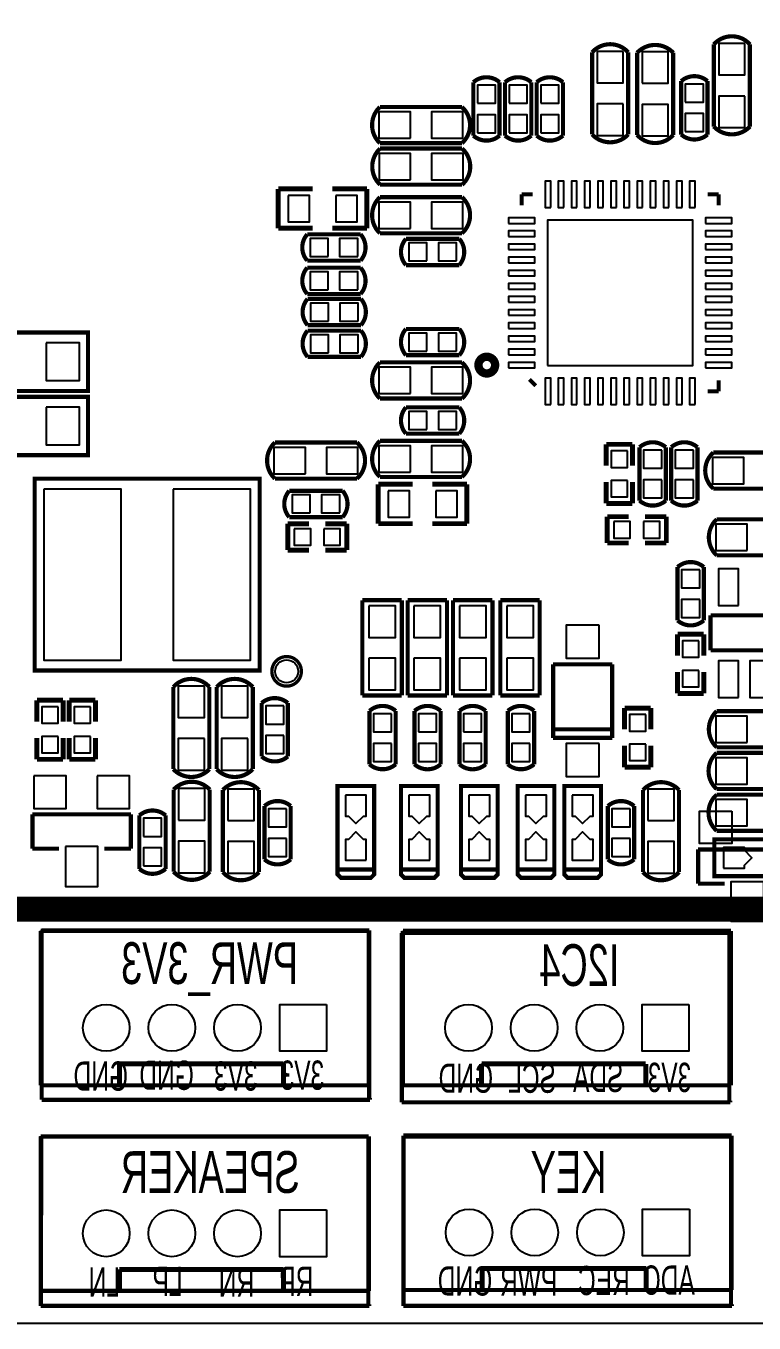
# Model space of a CAD drawing. Extents: x -118 to 7078, y 0 to 4366.
# Drawn here: x 2252 to 3125, y 0 to 1554 of the extents above; entities that cross this region are included whole.
import ezdxf
from ezdxf.enums import TextEntityAlignment as Align

# ---------------------------------------------------------------- set-up
doc = ezdxf.new("R2010")
doc.units = 0
doc.header["$MEASUREMENT"] = 0
for name, color, linetype in [('BG_OUTLINE', 254, 'CONTINUOUS'), ('BG_SILKSCREEN_BOTTOM', 141, 'CONTINUOUS'), ('PG_SILKSCREEN_BOTTOM', 85, 'CONTINUOUS'), ('PG_SILKSCREEN_TOP', 85, 'CONTINUOUS'), ('PIN_BOTTOM', 5, 'CONTINUOUS'), ('PIN_TOP', 92, 'CONTINUOUS')]:
    doc.layers.add(name, color=color, linetype=linetype)

msp = doc.modelspace()

# ---------------------------------------------------------------- linework, layer by layer
at = {"layer": 'BG_OUTLINE'}
msp.add_lwpolyline([(-118.11, 4056.352), (-118.11, 157.158, 0.414214), (39.048, 0), (6929.835, 0, 0.378859), (7078.22, 148.385), (7078.22, 4054.613, 0.42493), (6917.834, 4215), (6557, 4214.999), (6557, 3842), (5999, 3842), (5999, 4214.998), (1823, 4214.987), (1823, 4168), (1656, 4168), (1656, 4214.987), (1205, 4214.986), (1205, 4168), (1038, 4168), (1038, 4214.986), (40.538, 4214.985, 0.418755)], format="xyb", close=True, dxfattribs=at)
at = {"layer": 'BG_SILKSCREEN_BOTTOM'}
for points in [[(258, 496, 30, 30, 0), (6291, 496, 30, 30, 0)], [(2270.4, 470.6, 5, 5, 0), (2663.4, 470.6, 5, 5, 0)], [(2270.4, 459.6, 5, 5, 0), (2270.4, 470.6, 5, 5, 0)], [(2663.4, 470.6, 5, 5, 0), (2663.4, 269.6, 5, 5, 0)], [(2702.4, 467.6, 5, 5, 0), (3095.4, 467.6, 5, 5, 0)], [(2702.4, 456.6, 5, 5, 0), (2702.4, 467.6, 5, 5, 0)], [(3095.4, 467.6, 5, 5, 0), (3095.4, 266.6, 5, 5, 0)], [(2270.4, 267.6, 5, 5, 0), (2270.4, 459.6, 5, 5, 0)], [(2702.4, 264.6, 5, 5, 0), (2702.4, 456.6, 5, 5, 0)], [(2664.4, 267.6, 5, 5, 0), (2270.4, 267.6, 5, 5, 0)], [(2663.4, 269.6, 5, 5, 0), (2664.4, 269.6, 5, 5, 0)], [(2664.4, 269.6, 5, 5, 0), (2664.4, 267.6, 5, 5, 0)], [(3096.4, 264.6, 5, 5, 0), (2702.4, 264.6, 5, 5, 0)], [(3095.4, 266.6, 5, 5, 0), (3096.4, 266.6, 5, 5, 0)], [(3096.4, 266.6, 5, 5, 0), (3096.4, 264.6, 5, 5, 0)], [(2269.4, 20.6, 5, 5, 0), (2270, 224, 5, 5, 0)], [(2269.4, 223.6, 5, 5, 0), (2662.4, 223.6, 5, 5, 0)], [(2662.4, 223.6, 5, 5, 0), (2662.4, 22.6, 5, 5, 0)], [(2704.4, 223.6, 5, 5, 0), (3097.4, 223.6, 5, 5, 0)], [(2704.4, 212.6, 5, 5, 0), (2704.4, 223.6, 5, 5, 0)], [(3097.4, 223.6, 5, 5, 0), (3097.4, 22.6, 5, 5, 0)], [(2704.4, 20.6, 5, 5, 0), (2704.4, 212.6, 5, 5, 0)], [(2663.4, 20.6, 5, 5, 0), (2269.4, 20.6, 5, 5, 0)], [(2662.4, 22.6, 5, 5, 0), (2663.4, 22.6, 5, 5, 0)], [(2663.4, 22.6, 5, 5, 0), (2663.4, 20.6, 5, 5, 0)], [(3098.4, 20.6, 5, 5, 0), (2704.4, 20.6, 5, 5, 0)], [(3097.4, 22.6, 5, 5, 0), (3098.4, 22.6, 5, 5, 0)], [(3098.4, 22.6, 5, 5, 0), (3098.4, 20.6, 5, 5, 0)]]:
    msp.add_lwpolyline(points, format="xyseb", dxfattribs=at)
at = {"layer": 'PG_SILKSCREEN_BOTTOM'}
for points in [[(3076.75, 1433.889, 5, 5, 0), (3076.75, 1532.307, 5, 5, -0.450474), (3120.05, 1532.307, 5, 5, 0)], [(2930.75, 1424.391, 5, 5, 0), (2930.75, 1522.809, 5, 5, -0.450474), (2974.05, 1522.809, 5, 5, 0)], [(2974.05, 1522.809, 5, 5, 0), (2974.05, 1424.391, 5, 5, 0)], [(2984.75, 1522.305, 5, 5, -0.432734), (3028.05, 1522.305, 5, 5, 0)], [(3028.05, 1522.305, 5, 5, 0), (3028.05, 1423.887, 5, 5, -0.450474), (2984.75, 1423.887, 5, 5, 0)], [(2984.75, 1423.887, 5, 5, 0), (2984.75, 1522.305, 5, 5, 0)], [(3120.05, 1532.307, 5, 5, 0), (3120.05, 1433.889, 5, 5, 0)], [(2788.252, 1464.839, 5, 5, 0), (2788.252, 1487, 5, 5, -0.37791), (2819.748, 1487, 5, 5, 0)], [(2826.252, 1464.839, 5, 5, 0), (2826.252, 1487, 5, 5, -0.37791), (2857.748, 1487, 5, 5, 0)], [(2864.252, 1464.839, 5, 5, 0), (2864.252, 1487, 5, 5, -0.37791), (2895.748, 1487, 5, 5, 0)], [(3037.652, 1466.159, 5, 5, 0), (3037.652, 1488.32, 5, 5, -0.37791), (3069.148, 1488.32, 5, 5, 0)], [(2819.748, 1487, 5, 5, 0), (2819.748, 1464.839, 5, 5, 0)], [(2857.748, 1487, 5, 5, 0), (2857.748, 1464.839, 5, 5, 0)], [(2895.748, 1487, 5, 5, 0), (2895.748, 1464.839, 5, 5, 0)], [(3069.148, 1488.32, 5, 5, 0), (3069.148, 1466.159, 5, 5, 0)], [(2819.748, 1464.839, 5, 5, 0), (2819.748, 1423, 5, 5, -0.37791), (2788.252, 1423, 5, 5, 0)], [(2788.252, 1423, 5, 5, 0), (2788.252, 1464.839, 5, 5, 0)], [(2857.748, 1464.839, 5, 5, 0), (2857.748, 1423, 5, 5, -0.37791), (2826.252, 1423, 5, 5, 0)], [(2826.252, 1423, 5, 5, 0), (2826.252, 1464.839, 5, 5, 0)], [(2895.748, 1464.839, 5, 5, 0), (2895.748, 1423, 5, 5, -0.37791), (2864.252, 1423, 5, 5, 0)], [(2864.252, 1423, 5, 5, 0), (2864.252, 1464.839, 5, 5, 0)], [(3069.148, 1466.159, 5, 5, 0), (3069.148, 1424.32, 5, 5, -0.37791), (3037.652, 1424.32, 5, 5, 0)], [(3037.652, 1424.32, 5, 5, 0), (3037.652, 1466.159, 5, 5, 0)], [(2676.16, 1413.981, 5, 5, -0.432734), (2676.16, 1457.281, 5, 5, 0)], [(2676.16, 1457.281, 5, 5, 0), (2774.578, 1457.281, 5, 5, -0.450474), (2774.578, 1413.981, 5, 5, 0)], [(3120.05, 1433.889, 5, 5, -0.432734), (3076.75, 1433.889, 5, 5, 0)], [(2774.578, 1413.981, 5, 5, 0), (2676.16, 1413.981, 5, 5, 0)], [(2974.05, 1424.391, 5, 5, -0.432734), (2930.75, 1424.391, 5, 5, 0)], [(2676.372, 1364.23, 5, 5, -0.432734), (2676.372, 1407.53, 5, 5, 0)], [(2676.372, 1407.53, 5, 5, 0), (2774.79, 1407.53, 5, 5, -0.450474), (2774.79, 1364.23, 5, 5, 0)], [(2554.25, 1359.218, 5.909, 5.909, 0), (2595.589, 1359.218, 5.909, 5.909, 0)], [(2554.25, 1311.982, 5.909, 5.909, 0), (2554.25, 1359.218, 5.909, 5.909, 0)], [(2660.55, 1359.218, 5.909, 5.909, 0), (2619.211, 1359.218, 5.909, 5.909, 0)], [(2660.55, 1311.982, 5.909, 5.909, 0), (2660.55, 1359.218, 5.909, 5.909, 0)], [(2774.79, 1364.23, 5, 5, 0), (2676.372, 1364.23, 5, 5, 0)], [(2846.29, 1352.71, 5, 5, 0), (2846.29, 1339.6, 5, 5, 0)], [(2859.4, 1352.71, 5, 5, 0), (2846.29, 1352.71, 5, 5, 0)], [(3082.51, 1352.71, 5, 5, 0), (3069.4, 1352.71, 5, 5, 0)], [(3082.55, 1339.588, 5, 5, 0), (3082.51, 1352.71, 5, 5, 0)], [(2676.191, 1305.95, 5, 5, -0.432734), (2676.191, 1349.25, 5, 5, 0)], [(2676.191, 1349.25, 5, 5, 0), (2774.609, 1349.25, 5, 5, -0.450474), (2774.609, 1305.95, 5, 5, 0)], [(2595.589, 1311.982, 5.909, 5.909, 0), (2554.25, 1311.982, 5.909, 5.909, 0)], [(2611.161, 1273.252, 5, 5, 0), (2589, 1273.252, 5, 5, -0.37791), (2589, 1304.748, 5, 5, 0)], [(2589, 1304.748, 5, 5, 0), (2611.161, 1304.748, 5, 5, 0)], [(2611.161, 1304.748, 5, 5, 0), (2653, 1304.748, 5, 5, -0.37791), (2653, 1273.252, 5, 5, 0)], [(2619.211, 1311.982, 5.909, 5.909, 0), (2660.55, 1311.982, 5.909, 5.909, 0)], [(2774.609, 1305.95, 5, 5, 0), (2676.191, 1305.95, 5, 5, 0)], [(2729.561, 1267.852, 5, 5, 0), (2707.4, 1267.852, 5, 5, -0.37791), (2707.4, 1299.348, 5, 5, 0)], [(2707.4, 1299.348, 5, 5, 0), (2729.561, 1299.348, 5, 5, 0)], [(2729.561, 1299.348, 5, 5, 0), (2771.4, 1299.348, 5, 5, -0.37791), (2771.4, 1267.852, 5, 5, 0)], [(2653, 1273.252, 5, 5, 0), (2611.161, 1273.252, 5, 5, 0)], [(2611.161, 1233.252, 5, 5, 0), (2589, 1233.252, 5, 5, -0.37791), (2589, 1264.748, 5, 5, 0)], [(2589, 1264.748, 5, 5, 0), (2611.161, 1264.748, 5, 5, 0)], [(2611.161, 1264.748, 5, 5, 0), (2653, 1264.748, 5, 5, -0.37791), (2653, 1233.252, 5, 5, 0)], [(2771.4, 1267.852, 5, 5, 0), (2729.561, 1267.852, 5, 5, 0)], [(2611.561, 1195.852, 5, 5, 0), (2589.4, 1195.852, 5, 5, -0.37791), (2589.4, 1227.348, 5, 5, 0)], [(2589.4, 1227.348, 5, 5, 0), (2611.561, 1227.348, 5, 5, 0)], [(2653, 1233.252, 5, 5, 0), (2611.161, 1233.252, 5, 5, 0)], [(2611.561, 1227.348, 5, 5, 0), (2653.4, 1227.348, 5, 5, -0.37791), (2653.4, 1195.852, 5, 5, 0)], [(2653.4, 1195.852, 5, 5, 0), (2611.561, 1195.852, 5, 5, 0)], [(2186, 1117, 5, 5, 0), (2326, 1117, 5, 5, 0), (2326, 1187, 5, 5, 0), (2186, 1187, 5, 5, 0), (2186, 1117, 5, 5, 0)], [(2611.561, 1157.852, 5, 5, 0), (2589.4, 1157.852, 5, 5, -0.37791), (2589.4, 1189.348, 5, 5, 0)], [(2589.4, 1189.348, 5, 5, 0), (2611.561, 1189.348, 5, 5, 0)], [(2611.561, 1189.348, 5, 5, 0), (2653.4, 1189.348, 5, 5, -0.37791), (2653.4, 1157.852, 5, 5, 0)], [(2729.561, 1159.852, 5, 5, 0), (2707.4, 1159.852, 5, 5, -0.37791), (2707.4, 1191.348, 5, 5, 0)], [(2707.4, 1191.348, 5, 5, 0), (2729.561, 1191.348, 5, 5, 0)], [(2729.561, 1191.348, 5, 5, 0), (2771.4, 1191.348, 5, 5, -0.37791), (2771.4, 1159.852, 5, 5, 0)], [(2653.4, 1157.852, 5, 5, 0), (2611.561, 1157.852, 5, 5, 0)], [(2676.191, 1107.95, 5, 5, -0.432734), (2676.191, 1151.25, 5, 5, 0)], [(2676.191, 1151.25, 5, 5, 0), (2774.609, 1151.25, 5, 5, -0.450474), (2774.609, 1107.95, 5, 5, 0)], [(2771.4, 1159.852, 5, 5, 0), (2729.561, 1159.852, 5, 5, 0)], [(2814.4, 1147.99, 10, 10, 1), (2794.4, 1147.99, 10, 10, 1), (2814.4, 1147.99, 10, 10, 0)], [(2863.101, 1123.301, 5, 5, 0), (2855.601, 1130.801, 5, 5, 0)], [(3082.51, 1129.6, 5, 5, 0), (3082.51, 1116.49, 5, 5, 0)], [(2186, 1040, 5, 5, 0), (2326, 1040, 5, 5, 0), (2326, 1110, 5, 5, 0), (2186, 1110, 5, 5, 0), (2186, 1040, 5, 5, 0)], [(2774.609, 1107.95, 5, 5, 0), (2676.191, 1107.95, 5, 5, 0)], [(3082.51, 1116.49, 5, 5, 0), (3069.4, 1116.49, 5, 5, 0)], [(2729.561, 1065.852, 5, 5, 0), (2707.4, 1065.852, 5, 5, -0.37791), (2707.4, 1097.348, 5, 5, 0)], [(2707.4, 1097.348, 5, 5, 0), (2729.561, 1097.348, 5, 5, 0)], [(2729.561, 1097.348, 5, 5, 0), (2771.4, 1097.348, 5, 5, -0.37791), (2771.4, 1065.852, 5, 5, 0)], [(2550.191, 1011.95, 5, 5, -0.432734), (2550.191, 1055.25, 5, 5, 0)], [(2550.191, 1055.25, 5, 5, 0), (2648.609, 1055.25, 5, 5, -0.450474), (2648.609, 1011.95, 5, 5, 0)], [(2676.191, 1013.95, 5, 5, -0.432734), (2676.191, 1057.25, 5, 5, 0)], [(2676.191, 1057.25, 5, 5, 0), (2774.609, 1057.25, 5, 5, -0.450474), (2774.609, 1013.95, 5, 5, 0)], [(2771.4, 1065.852, 5, 5, 0), (2729.561, 1065.852, 5, 5, 0)], [(2987.652, 1007.761, 5, 5, 0), (2987.652, 1049.6, 5, 5, -0.37791), (3019.148, 1049.6, 5, 5, 0)], [(3025.652, 1007.761, 5, 5, 0), (3025.652, 1049.6, 5, 5, -0.37791), (3057.148, 1049.6, 5, 5, 0)], [(2947.652, 1053.029, 5.909, 5.909, 0), (2979.148, 1053.029, 5.909, 5.909, 0)], [(2947.652, 1027.439, 5.909, 5.909, 0), (2947.652, 1053.029, 5.909, 5.909, 0)], [(2979.148, 1053.029, 5.909, 5.909, 0), (2979.148, 1027.439, 5.909, 5.909, 0)], [(3019.148, 1049.6, 5, 5, 0), (3019.148, 1007.761, 5, 5, 0)], [(3057.148, 1049.6, 5, 5, 0), (3057.148, 1007.761, 5, 5, 0)], [(3174.609, 999.95, 5, 5, 0), (3076.191, 999.95, 5, 5, -0.450474), (3076.191, 1043.25, 5, 5, 0)], [(3076.191, 1043.25, 5, 5, 0), (3174.609, 1043.25, 5, 5, 0)], [(2282, 782, 5, 5, 0), (2262, 782, 5, 5, 0), (2262, 1012, 5, 5, 0), (2532, 1012, 5, 5, 0), (2532, 782, 5, 5, 0), (2282, 782, 5, 5, 0)], [(2648.609, 1011.95, 5, 5, 0), (2550.191, 1011.95, 5, 5, 0)], [(2774.609, 1013.95, 5, 5, 0), (2676.191, 1013.95, 5, 5, 0)], [(2947.652, 1007.761, 5.909, 5.909, 0), (2947.652, 982.171, 5.909, 5.909, 0)], [(2979.148, 982.171, 5.909, 5.909, 0), (2979.148, 1007.761, 5.909, 5.909, 0)], [(2589.561, 965.852, 5, 5, 0), (2567.4, 965.852, 5, 5, -0.37791), (2567.4, 997.348, 5, 5, 0)], [(2567.4, 997.348, 5, 5, 0), (2589.561, 997.348, 5, 5, 0)], [(2589.561, 997.348, 5, 5, 0), (2631.4, 997.348, 5, 5, -0.37791), (2631.4, 965.852, 5, 5, 0)], [(2674.25, 1005.218, 5.909, 5.909, 0), (2715.589, 1005.218, 5.909, 5.909, 0)], [(2674.25, 957.982, 5.909, 5.909, 0), (2674.25, 1005.218, 5.909, 5.909, 0)], [(2780.55, 1005.218, 5.909, 5.909, 0), (2739.211, 1005.218, 5.909, 5.909, 0)], [(2780.55, 957.982, 5.909, 5.909, 0), (2780.55, 1005.218, 5.909, 5.909, 0)], [(3019.148, 1007.761, 5, 5, 0), (3019.148, 985.6, 5, 5, -0.37791), (2987.652, 985.6, 5, 5, 0)], [(2987.652, 985.6, 5, 5, 0), (2987.652, 1007.761, 5, 5, 0)], [(3057.148, 1007.761, 5, 5, 0), (3057.148, 985.6, 5, 5, -0.37791), (3025.652, 985.6, 5, 5, 0)], [(3025.652, 985.6, 5, 5, 0), (3025.652, 1007.761, 5, 5, 0)], [(2947.652, 982.171, 5.909, 5.909, 0), (2979.148, 982.171, 5.909, 5.909, 0)], [(2631.4, 965.852, 5, 5, 0), (2589.561, 965.852, 5, 5, 0)], [(2948.971, 966.348, 5.909, 5.909, 0), (2974.561, 966.348, 5.909, 5.909, 0)], [(2948.971, 934.852, 5.909, 5.909, 0), (2948.971, 966.348, 5.909, 5.909, 0)], [(3019.829, 966.348, 5.909, 5.909, 0), (2994.239, 966.348, 5.909, 5.909, 0)], [(3019.829, 934.852, 5.909, 5.909, 0), (3019.829, 966.348, 5.909, 5.909, 0)], [(3080.183, 919.95, 5, 5, -0.432734), (3080.183, 963.25, 5, 5, 0)], [(3080.183, 963.25, 5, 5, 0), (3178.601, 963.25, 5, 5, -0.450474), (3178.601, 919.95, 5, 5, 0)], [(2565.581, 957.809, 5.909, 5.909, 0), (2591.171, 957.809, 5.909, 5.909, 0)], [(2565.581, 926.313, 5.909, 5.909, 0), (2565.581, 957.809, 5.909, 5.909, 0)], [(2636.439, 957.809, 5.909, 5.909, 0), (2610.849, 957.809, 5.909, 5.909, 0)], [(2636.439, 926.313, 5.909, 5.909, 0), (2636.439, 957.809, 5.909, 5.909, 0)], [(2715.589, 957.982, 5.909, 5.909, 0), (2674.25, 957.982, 5.909, 5.909, 0)], [(2739.211, 957.982, 5.909, 5.909, 0), (2780.55, 957.982, 5.909, 5.909, 0)], [(2974.561, 934.852, 5.909, 5.909, 0), (2948.971, 934.852, 5.909, 5.909, 0)], [(2994.239, 934.852, 5.909, 5.909, 0), (3019.829, 934.852, 5.909, 5.909, 0)], [(2591.171, 926.313, 5.909, 5.909, 0), (2565.581, 926.313, 5.909, 5.909, 0)], [(2610.849, 926.313, 5.909, 5.909, 0), (2636.439, 926.313, 5.909, 5.909, 0)], [(3178.601, 919.95, 5, 5, 0), (3080.183, 919.95, 5, 5, 0)], [(3033.252, 864.161, 5, 5, 0), (3033.252, 906, 5, 5, -0.37791), (3064.748, 906, 5, 5, 0)], [(3064.748, 906, 5, 5, 0), (3064.748, 864.161, 5, 5, 0)], [(2655.203, 866.305, 5, 5, 0), (2655.203, 752.123, 5, 5, 0)], [(2702.439, 866.305, 5, 5, 0), (2655.203, 866.305, 5, 5, 0)], [(2702.439, 752.123, 5, 5, 0), (2702.439, 866.305, 5, 5, 0)], [(2709.443, 866.305, 5, 5, 0), (2709.443, 752.123, 5, 5, 0)], [(2756.679, 866.305, 5, 5, 0), (2709.443, 866.305, 5, 5, 0)], [(2756.679, 752.123, 5, 5, 0), (2756.679, 866.305, 5, 5, 0)], [(2763.924, 866.305, 5, 5, 0), (2763.924, 752.123, 5, 5, 0)], [(2811.16, 866.305, 5, 5, 0), (2763.924, 866.305, 5, 5, 0)], [(2811.16, 752.123, 5, 5, 0), (2811.16, 866.305, 5, 5, 0)], [(2820.684, 866.305, 5, 5, 0), (2820.684, 752.123, 5, 5, 0)], [(2867.92, 866.305, 5, 5, 0), (2820.684, 866.305, 5, 5, 0)], [(2867.92, 752.123, 5, 5, 0), (2867.92, 866.305, 5, 5, 0)], [(3064.748, 864.161, 5, 5, 0), (3064.748, 842, 5, 5, -0.37791), (3033.252, 842, 5, 5, 0)], [(3033.252, 842, 5, 5, 0), (3033.252, 864.161, 5, 5, 0)], [(3072.78, 848.159, 5, 5, 0), (3072.78, 806.097, 5, 5, 0)], [(3190.89, 848.159, 5, 5, 0), (3072.78, 848.159, 5, 5, 0)], [(3033.252, 825.429, 5.909, 5.909, 0), (3064.748, 825.429, 5.909, 5.909, 0)], [(3033.252, 799.839, 5.909, 5.909, 0), (3033.252, 825.429, 5.909, 5.909, 0)], [(3064.748, 825.429, 5.909, 5.909, 0), (3064.748, 799.839, 5.909, 5.909, 0)], [(3072.78, 806.097, 5, 5, 0), (3190.89, 806.097, 5, 5, 0)], [(2581.986, 781, 3.941, 3.941, 1), (2546.546, 781, 3.941, 3.941, 1), (2581.986, 781, 3.941, 3.941, 0)], [(2883.971, 789.419, 5, 5, 0), (2883.971, 701.281, 5, 5, 0)], [(2954.829, 789.419, 5, 5, 0), (2883.971, 789.419, 5, 5, 0)], [(2954.829, 701.281, 5, 5, 0), (2954.829, 789.419, 5, 5, 0)], [(3033.252, 780.161, 5.909, 5.909, 0), (3033.252, 754.571, 5.909, 5.909, 0)], [(3064.748, 754.571, 5.909, 5.909, 0), (3064.748, 780.161, 5.909, 5.909, 0)], [(2428.35, 663.791, 5, 5, 0), (2428.35, 762.209, 5, 5, -0.450474), (2471.65, 762.209, 5, 5, 0)], [(2471.65, 762.209, 5, 5, 0), (2471.65, 663.791, 5, 5, 0)], [(2480.35, 663.791, 5, 5, 0), (2480.35, 762.209, 5, 5, -0.450474), (2523.65, 762.209, 5, 5, 0)], [(2523.65, 762.209, 5, 5, 0), (2523.65, 663.791, 5, 5, 0)], [(2264.652, 746.423, 5.909, 5.909, 0), (2296.148, 746.423, 5.909, 5.909, 0)], [(2264.652, 720.833, 5.909, 5.909, 0), (2264.652, 746.423, 5.909, 5.909, 0)], [(2296.148, 746.423, 5.909, 5.909, 0), (2296.148, 720.833, 5.909, 5.909, 0)], [(2303.451, 746.419, 5.909, 5.909, 0), (2334.947, 746.419, 5.909, 5.909, 0)], [(2303.451, 720.829, 5.909, 5.909, 0), (2303.451, 746.419, 5.909, 5.909, 0)], [(2334.947, 746.419, 5.909, 5.909, 0), (2334.947, 720.829, 5.909, 5.909, 0)], [(2534.252, 701.161, 5, 5, 0), (2534.252, 743, 5, 5, -0.37791), (2565.748, 743, 5, 5, 0)], [(2655.203, 752.123, 5, 5, 0), (2702.439, 752.123, 5, 5, 0)], [(2709.443, 752.123, 5, 5, 0), (2756.679, 752.123, 5, 5, 0)], [(2763.924, 752.123, 5, 5, 0), (2811.16, 752.123, 5, 5, 0)], [(2820.684, 752.123, 5, 5, 0), (2867.92, 752.123, 5, 5, 0)], [(3033.252, 754.571, 5.909, 5.909, 0), (3064.748, 754.571, 5.909, 5.909, 0)], [(2565.748, 743, 5, 5, 0), (2565.748, 701.161, 5, 5, 0)], [(2663.652, 691.773, 5, 5, 0), (2663.652, 733.612, 5, 5, -0.37791), (2695.148, 733.612, 5, 5, 0)], [(2695.148, 733.612, 5, 5, 0), (2695.148, 691.773, 5, 5, 0)], [(2717.652, 711.439, 5, 5, 0), (2717.652, 733.6, 5, 5, -0.37791), (2749.148, 733.6, 5, 5, 0)], [(2749.148, 733.6, 5, 5, 0), (2749.148, 711.439, 5, 5, 0)], [(2771.652, 711.439, 5, 5, 0), (2771.652, 733.6, 5, 5, -0.37791), (2803.148, 733.6, 5, 5, 0)], [(2803.148, 733.6, 5, 5, 0), (2803.148, 711.439, 5, 5, 0)], [(2829.652, 691.773, 5, 5, 0), (2829.652, 733.612, 5, 5, -0.37791), (2861.148, 733.612, 5, 5, 0)], [(2861.148, 733.612, 5, 5, 0), (2861.148, 691.773, 5, 5, 0)], [(2969.652, 737.029, 5.909, 5.909, 0), (3001.148, 737.029, 5.909, 5.909, 0)], [(2969.652, 711.439, 5.909, 5.909, 0), (2969.652, 737.029, 5.909, 5.909, 0)], [(3001.148, 737.029, 5.909, 5.909, 0), (3001.148, 711.439, 5.909, 5.909, 0)], [(3080.188, 689.948, 5, 5, -0.432734), (3080.188, 733.248, 5, 5, 0)], [(3080.188, 733.248, 5, 5, 0), (3178.606, 733.248, 5, 5, -0.450474), (3178.606, 689.948, 5, 5, 0)], [(2264.652, 701.155, 5.909, 5.909, 0), (2264.652, 675.565, 5.909, 5.909, 0)], [(2296.148, 675.565, 5.909, 5.909, 0), (2296.148, 701.155, 5.909, 5.909, 0)], [(2303.451, 701.151, 5.909, 5.909, 0), (2303.451, 675.561, 5.909, 5.909, 0)], [(2334.947, 675.561, 5.909, 5.909, 0), (2334.947, 701.151, 5.909, 5.909, 0)], [(2565.748, 701.161, 5, 5, 0), (2565.748, 679, 5, 5, -0.37791), (2534.252, 679, 5, 5, 0)], [(2534.252, 679, 5, 5, 0), (2534.252, 701.161, 5, 5, 0)], [(2749.148, 711.439, 5, 5, 0), (2749.148, 669.6, 5, 5, -0.37791), (2717.652, 669.6, 5, 5, 0)], [(2717.652, 669.6, 5, 5, 0), (2717.652, 711.439, 5, 5, 0)], [(2803.148, 711.439, 5, 5, 0), (2803.148, 669.6, 5, 5, -0.37791), (2771.652, 669.6, 5, 5, 0)], [(2771.652, 669.6, 5, 5, 0), (2771.652, 711.439, 5, 5, 0)], [(2954.829, 711.6, 5, 5, 0), (2883.971, 711.6, 5, 5, 0)], [(2883.971, 701.281, 5, 5, 0), (2954.829, 701.281, 5, 5, 0)], [(2695.148, 691.773, 5, 5, 0), (2695.148, 669.612, 5, 5, -0.37791), (2663.652, 669.612, 5, 5, 0)], [(2663.652, 669.612, 5, 5, 0), (2663.652, 691.773, 5, 5, 0)], [(2861.148, 691.773, 5, 5, 0), (2861.148, 669.612, 5, 5, -0.37791), (2829.652, 669.612, 5, 5, 0)], [(2829.652, 669.612, 5, 5, 0), (2829.652, 691.773, 5, 5, 0)], [(2969.652, 691.761, 5.909, 5.909, 0), (2969.652, 666.171, 5.909, 5.909, 0)], [(3001.148, 666.171, 5.909, 5.909, 0), (3001.148, 691.761, 5.909, 5.909, 0)], [(3178.607, 639.952, 5, 5, 0), (3080.189, 639.952, 5, 5, -0.450474), (3080.189, 683.252, 5, 5, 0)], [(3178.606, 689.948, 5, 5, 0), (3080.188, 689.948, 5, 5, 0)], [(3080.189, 683.252, 5, 5, 0), (3178.607, 683.252, 5, 5, 0)], [(2264.652, 675.565, 5.909, 5.909, 0), (2296.148, 675.565, 5.909, 5.909, 0)], [(2303.451, 675.561, 5.909, 5.909, 0), (2334.947, 675.561, 5.909, 5.909, 0)], [(2969.652, 666.171, 5.909, 5.909, 0), (3001.148, 666.171, 5.909, 5.909, 0)], [(2471.65, 663.791, 5, 5, -0.432734), (2428.35, 663.791, 5, 5, 0)], [(2523.65, 663.791, 5, 5, -0.432734), (2480.35, 663.791, 5, 5, 0)], [(2428.75, 639.309, 5, 5, -0.432734), (2472.05, 639.309, 5, 5, 0)], [(2472.05, 639.309, 5, 5, 0), (2472.05, 540.891, 5, 5, -0.450474), (2428.75, 540.891, 5, 5, 0)], [(2428.75, 540.891, 5, 5, 0), (2428.75, 639.309, 5, 5, 0)], [(2487.75, 638.809, 5, 5, -0.432734), (2531.05, 638.809, 5, 5, 0)], [(2531.05, 638.809, 5, 5, 0), (2531.05, 540.391, 5, 5, -0.450474), (2487.75, 540.391, 5, 5, 0)], [(2487.75, 540.391, 5, 5, 0), (2487.75, 638.809, 5, 5, 0)], [(2669.4, 543.6, 5, 5, 0), (2625.4, 543.6, 5, 5, 0), (2625.4, 643.6, 5, 5, 0), (2669.4, 643.6, 5, 5, 0), (2669.4, 543.6, 5, 5, 0)], [(2745.4, 543.6, 5, 5, 0), (2701.4, 543.6, 5, 5, 0), (2701.4, 643.6, 5, 5, 0), (2745.4, 643.6, 5, 5, 0), (2745.4, 543.6, 5, 5, 0)], [(2817.4, 543.6, 5, 5, 0), (2773.4, 543.6, 5, 5, 0), (2773.4, 643.6, 5, 5, 0), (2817.4, 643.6, 5, 5, 0), (2817.4, 543.6, 5, 5, 0)], [(2885.4, 543.6, 5, 5, 0), (2841.4, 543.6, 5, 5, 0), (2841.4, 643.6, 5, 5, 0), (2885.4, 643.6, 5, 5, 0), (2885.4, 543.6, 5, 5, 0)], [(2941.4, 543.6, 5, 5, 0), (2897.4, 543.6, 5, 5, 0), (2897.4, 643.6, 5, 5, 0), (2941.4, 643.6, 5, 5, 0), (2941.4, 543.6, 5, 5, 0)], [(2991.75, 638.809, 5, 5, -0.432734), (3035.05, 638.809, 5, 5, 0)], [(3035.05, 638.809, 5, 5, 0), (3035.05, 540.391, 5, 5, -0.450474), (2991.75, 540.391, 5, 5, 0)], [(2991.75, 540.391, 5, 5, 0), (2991.75, 638.809, 5, 5, 0)], [(2537.652, 577.761, 5, 5, 0), (2537.652, 619.6, 5, 5, -0.37791), (2569.148, 619.6, 5, 5, 0)], [(2569.148, 619.6, 5, 5, 0), (2569.148, 577.761, 5, 5, 0)], [(2949.652, 577.761, 5, 5, 0), (2949.652, 619.6, 5, 5, -0.37791), (2981.148, 619.6, 5, 5, 0)], [(2981.148, 619.6, 5, 5, 0), (2981.148, 577.761, 5, 5, 0)], [(3178.607, 589.949, 5, 5, 0), (3080.189, 589.949, 5, 5, -0.450474), (3080.189, 633.249, 5, 5, 0)], [(3080.189, 633.249, 5, 5, 0), (3178.607, 633.249, 5, 5, 0)], [(2259.4, 568.6, 5, 5, 0), (2259.4, 609.6, 5, 5, 0)], [(2259.4, 609.6, 5, 5, 0), (2377.4, 609.6, 5, 5, 0)], [(2377.4, 609.6, 5, 5, 0), (2377.4, 568.6, 5, 5, 0)], [(2387.652, 586.159, 5, 5, 0), (2387.652, 608.32, 5, 5, -0.37791), (2419.148, 608.32, 5, 5, 0)], [(2419.148, 608.32, 5, 5, 0), (2419.148, 586.159, 5, 5, 0)], [(2419.148, 586.159, 5, 5, 0), (2419.148, 544.32, 5, 5, -0.37791), (2387.652, 544.32, 5, 5, 0)], [(2387.652, 544.32, 5, 5, 0), (2387.652, 586.159, 5, 5, 0)], [(2569.148, 577.761, 5, 5, 0), (2569.148, 555.6, 5, 5, -0.37791), (2537.652, 555.6, 5, 5, 0)], [(2537.652, 555.6, 5, 5, 0), (2537.652, 577.761, 5, 5, 0)], [(2981.148, 577.761, 5, 5, 0), (2981.148, 555.6, 5, 5, -0.37791), (2949.652, 555.6, 5, 5, 0)], [(2949.652, 555.6, 5, 5, 0), (2949.652, 577.761, 5, 5, 0)], [(3177.4, 579.6, 5, 5, 0), (3177.4, 535.6, 5, 5, 0), (3077.4, 535.6, 5, 5, 0), (3077.4, 579.6, 5, 5, 0), (3177.4, 579.6, 5, 5, 0)], [(2291.4, 568.6, 5, 5, 0), (2259.4, 568.6, 5, 5, 0)], [(2377.4, 568.6, 5, 5, 0), (2345.4, 568.6, 5, 5, 0)], [(2625.4, 543.6, 5, 5, 0), (2625.4, 537.6, 5, 5, 0), (2629.4, 533.6, 5, 5, 0), (2647.4, 533.6, 5, 5, 0)], [(2669.4, 543.6, 5, 5, 0), (2669.4, 537.6, 5, 5, 0), (2665.4, 533.6, 5, 5, 0), (2647.4, 533.6, 5, 5, 0)], [(2701.4, 543.6, 5, 5, 0), (2701.4, 537.6, 5, 5, 0), (2705.4, 533.6, 5, 5, 0), (2723.4, 533.6, 5, 5, 0)], [(2745.4, 543.6, 5, 5, 0), (2745.4, 537.6, 5, 5, 0), (2741.4, 533.6, 5, 5, 0), (2723.4, 533.6, 5, 5, 0)], [(2773.4, 543.6, 5, 5, 0), (2773.4, 537.6, 5, 5, 0), (2777.4, 533.6, 5, 5, 0), (2795.4, 533.6, 5, 5, 0)], [(2817.4, 543.6, 5, 5, 0), (2817.4, 537.6, 5, 5, 0), (2813.4, 533.6, 5, 5, 0), (2795.4, 533.6, 5, 5, 0)], [(2841.4, 543.6, 5, 5, 0), (2841.4, 537.6, 5, 5, 0), (2845.4, 533.6, 5, 5, 0), (2863.4, 533.6, 5, 5, 0)], [(2885.4, 543.6, 5, 5, 0), (2885.4, 537.6, 5, 5, 0), (2881.4, 533.6, 5, 5, 0), (2863.4, 533.6, 5, 5, 0)], [(2897.4, 543.6, 5, 5, 0), (2897.4, 537.6, 5, 5, 0), (2901.4, 533.6, 5, 5, 0), (2919.4, 533.6, 5, 5, 0)], [(2941.4, 543.6, 5, 5, 0), (2941.4, 537.6, 5, 5, 0), (2937.4, 533.6, 5, 5, 0), (2919.4, 533.6, 5, 5, 0)]]:
    msp.add_lwpolyline(points, format="xyseb", dxfattribs=at)
at = {"layer": 'PG_SILKSCREEN_TOP'}
for points in [[(3057.965, 567.6, 5, 5, 0), (3057.965, 526.6, 5, 5, 0)], [(3175.965, 567.6, 5, 5, 0), (3057.965, 567.6, 5, 5, 0)], [(3057.965, 526.6, 5, 5, 0), (3089.965, 526.6, 5, 5, 0)], [(1637.4, 498.6, 20, 20, 0), (3058.4, 498.6, 20, 20, 0)], [(2269.139, 469.942, 5, 5, 0), (2662.84, 469.942, 5, 5, 0)], [(2269.139, 284.898, 5, 5, 0), (2269.139, 469.942, 5, 5, 0)], [(2662.84, 469.942, 5, 5, 0), (2662.84, 284.898, 5, 5, 0)], [(2703.739, 469.942, 5, 5, 0), (3097.44, 469.942, 5, 5, 0)], [(2703.739, 284.898, 5, 5, 0), (2703.739, 469.942, 5, 5, 0)], [(3097.44, 469.942, 5, 5, 0), (3097.44, 284.898, 5, 5, 0)], [(2363.631, 310.489, 6, 6, 0), (2363.631, 286.871, 6, 6, 0)], [(2560.482, 310.489, 6, 6, 0), (2363.631, 310.489, 6, 6, 0)], [(2560.482, 286.871, 6, 6, 0), (2560.482, 310.489, 6, 6, 0)], [(2798.231, 310.489, 6, 6, 0), (2798.231, 286.871, 6, 6, 0)], [(2995.082, 310.489, 6, 6, 0), (2798.231, 310.489, 6, 6, 0)], [(2995.082, 286.871, 6, 6, 0), (2995.082, 310.489, 6, 6, 0)], [(2662.84, 284.898, 5, 5, 0), (2269.139, 284.898, 5, 5, 0)], [(3097.44, 284.898, 5, 5, 0), (2703.739, 284.898, 5, 5, 0)], [(2269.139, 223.642, 5, 5, 0), (2662.84, 223.642, 5, 5, 0)], [(2269.139, 38.598, 5, 5, 0), (2269.139, 223.642, 5, 5, 0)], [(2662.84, 223.642, 5, 5, 0), (2662.84, 38.598, 5, 5, 0)], [(2704.439, 224.742, 5, 5, 0), (3098.14, 224.742, 5, 5, 0)], [(2704.439, 39.698, 5, 5, 0), (2704.439, 224.742, 5, 5, 0)], [(3098.14, 224.742, 5, 5, 0), (3098.14, 39.698, 5, 5, 0)], [(2363.631, 64.189, 6, 6, 0), (2363.631, 40.571, 6, 6, 0)], [(2560.482, 64.189, 6, 6, 0), (2363.631, 64.189, 6, 6, 0)], [(2560.482, 40.571, 6, 6, 0), (2560.482, 64.189, 6, 6, 0)], [(2798.931, 65.289, 6, 6, 0), (2798.931, 41.671, 6, 6, 0)], [(2995.782, 65.289, 6, 6, 0), (2798.931, 65.289, 6, 6, 0)], [(2995.782, 41.671, 6, 6, 0), (2995.782, 65.289, 6, 6, 0)], [(2662.84, 38.598, 5, 5, 0), (2269.139, 38.598, 5, 5, 0)], [(3098.14, 39.698, 5, 5, 0), (2704.439, 39.698, 5, 5, 0)]]:
    msp.add_lwpolyline(points, format="xyseb", dxfattribs=at)
at = {"layer": 'PIN_BOTTOM'}
for points in [[(2968.15, 1523.9995), (2936.65, 1523.9995), (2936.65, 1486.2005), (2968.15, 1486.2005)], [(2990.65, 1485.6965), (3022.15, 1485.6965), (3022.15, 1523.4955), (2990.65, 1523.4955)], [(3114.15, 1533.4975), (3082.65, 1533.4975), (3082.65, 1495.6985), (3114.15, 1495.6985)], [(2793.175, 1461.895), (2814.825, 1461.895), (2814.825, 1483.545), (2793.175, 1483.545)], [(2831.175, 1461.895), (2852.825, 1461.895), (2852.825, 1483.545), (2831.175, 1483.545)], [(2869.175, 1461.895), (2890.825, 1461.895), (2890.825, 1483.545), (2869.175, 1483.545)], [(3042.575, 1463.215), (3064.225, 1463.215), (3064.225, 1484.865), (3042.575, 1484.865)], [(3114.15, 1470.4975), (3082.65, 1470.4975), (3082.65, 1432.6985), (3114.15, 1432.6985)], [(2712.769, 1419.881), (2712.769, 1451.381), (2674.97, 1451.381), (2674.97, 1419.881)], [(2775.769, 1419.881), (2775.769, 1451.381), (2737.97, 1451.381), (2737.97, 1419.881)], [(2793.175, 1426.455), (2814.825, 1426.455), (2814.825, 1448.105), (2793.175, 1448.105)], [(2831.175, 1426.455), (2852.825, 1426.455), (2852.825, 1448.105), (2831.175, 1448.105)], [(2869.175, 1426.455), (2890.825, 1426.455), (2890.825, 1448.105), (2869.175, 1448.105)], [(2968.15, 1460.9995), (2936.65, 1460.9995), (2936.65, 1423.2005), (2968.15, 1423.2005)], [(2990.65, 1422.6965), (3022.15, 1422.6965), (3022.15, 1460.4955), (2990.65, 1460.4955)], [(3042.575, 1427.775), (3064.225, 1427.775), (3064.225, 1449.425), (3042.575, 1449.425)], [(2712.981, 1370.13), (2712.981, 1401.63), (2675.182, 1401.63), (2675.182, 1370.13)], [(2775.981, 1370.13), (2775.981, 1401.63), (2738.182, 1401.63), (2738.182, 1370.13)], [(2881.111, 1336.96), (2881.111, 1368.46), (2874.469, 1368.46), (2874.469, 1336.96)], [(2896.851, 1336.96), (2896.851, 1368.46), (2890.209, 1368.46), (2890.209, 1336.96)], [(2912.603, 1336.96), (2912.603, 1368.46), (2905.961, 1368.46), (2905.961, 1336.96)], [(2928.351, 1336.96), (2928.351, 1368.46), (2921.709, 1368.46), (2921.709, 1336.96)], [(2944.103, 1336.96), (2944.103, 1368.46), (2937.461, 1368.46), (2937.461, 1336.96)], [(2959.851, 1336.96), (2959.851, 1368.46), (2953.209, 1368.46), (2953.209, 1336.96)], [(2975.591, 1336.96), (2975.591, 1368.46), (2968.949, 1368.46), (2968.949, 1336.96)], [(2991.339, 1336.96), (2991.339, 1368.46), (2984.697, 1368.46), (2984.697, 1336.96)], [(3007.091, 1336.96), (3007.091, 1368.46), (3000.449, 1368.46), (3000.449, 1336.96)], [(3022.839, 1336.96), (3022.839, 1368.46), (3016.197, 1368.46), (3016.197, 1336.96)], [(3038.591, 1336.96), (3038.591, 1368.46), (3031.949, 1368.46), (3031.949, 1336.96)], [(3054.331, 1336.96), (3054.331, 1368.46), (3047.689, 1368.46), (3047.689, 1336.96)], [(2566.0655, 1351.35), (2566.0655, 1319.85), (2591.6565, 1319.85), (2591.6565, 1351.35)], [(2623.1435, 1351.35), (2623.1435, 1319.85), (2648.7345, 1319.85), (2648.7345, 1351.35)], [(2712.8, 1311.85), (2712.8, 1343.35), (2675.001, 1343.35), (2675.001, 1311.85)], [(2775.8, 1311.85), (2775.8, 1343.35), (2738.001, 1343.35), (2738.001, 1311.85)], [(2830.54, 1317.889), (2862.04, 1317.889), (2862.04, 1324.531), (2830.54, 1324.531)], [(2877.4, 1147.6), (3051.4, 1147.6), (3051.4, 1321.6), (2877.4, 1321.6)], [(3066.76, 1317.889), (3098.26, 1317.889), (3098.26, 1324.531), (3066.76, 1324.531)], [(2830.54, 1302.149), (2862.04, 1302.149), (2862.04, 1308.791), (2830.54, 1308.791)], [(3066.76, 1302.149), (3098.26, 1302.149), (3098.26, 1308.791), (3066.76, 1308.791)], [(2614.105, 1278.175), (2614.105, 1299.825), (2592.455, 1299.825), (2592.455, 1278.175)], [(2649.545, 1278.175), (2649.545, 1299.825), (2627.895, 1299.825), (2627.895, 1278.175)], [(2732.505, 1272.775), (2732.505, 1294.425), (2710.855, 1294.425), (2710.855, 1272.775)], [(2767.945, 1272.775), (2767.945, 1294.425), (2746.295, 1294.425), (2746.295, 1272.775)], [(2830.54, 1286.397), (2862.04, 1286.397), (2862.04, 1293.039), (2830.54, 1293.039)], [(3066.76, 1286.397), (3098.26, 1286.397), (3098.26, 1293.039), (3066.76, 1293.039)], [(2830.54, 1270.649), (2862.04, 1270.649), (2862.04, 1277.291), (2830.54, 1277.291)], [(3066.76, 1270.649), (3098.26, 1270.649), (3098.26, 1277.291), (3066.76, 1277.291)], [(2614.105, 1238.175), (2614.105, 1259.825), (2592.455, 1259.825), (2592.455, 1238.175)], [(2649.545, 1238.175), (2649.545, 1259.825), (2627.895, 1259.825), (2627.895, 1238.175)], [(2830.54, 1254.897), (2862.04, 1254.897), (2862.04, 1261.539), (2830.54, 1261.539)], [(3066.76, 1254.897), (3098.26, 1254.897), (3098.26, 1261.539), (3066.76, 1261.539)], [(2830.54, 1239.149), (2862.04, 1239.149), (2862.04, 1245.791), (2830.54, 1245.791)], [(3066.76, 1239.149), (3098.26, 1239.149), (3098.26, 1245.791), (3066.76, 1245.791)], [(2830.54, 1223.409), (2862.04, 1223.409), (2862.04, 1230.051), (2830.54, 1230.051)], [(3066.76, 1223.409), (3098.26, 1223.409), (3098.26, 1230.051), (3066.76, 1230.051)], [(2614.505, 1200.775), (2614.505, 1222.425), (2592.855, 1222.425), (2592.855, 1200.775)], [(2649.945, 1200.775), (2649.945, 1222.425), (2628.295, 1222.425), (2628.295, 1200.775)], [(2830.54, 1207.661), (2862.04, 1207.661), (2862.04, 1214.303), (2830.54, 1214.303)], [(3066.76, 1207.661), (3098.26, 1207.661), (3098.26, 1214.303), (3066.76, 1214.303)], [(2830.54, 1191.909), (2862.04, 1191.909), (2862.04, 1198.551), (2830.54, 1198.551)], [(3066.76, 1191.909), (3098.26, 1191.909), (3098.26, 1198.551), (3066.76, 1198.551)], [(2614.505, 1162.775), (2614.505, 1184.425), (2592.855, 1184.425), (2592.855, 1162.775)], [(2649.945, 1162.775), (2649.945, 1184.425), (2628.295, 1184.425), (2628.295, 1162.775)], [(2732.505, 1164.775), (2732.505, 1186.425), (2710.855, 1186.425), (2710.855, 1164.775)], [(2767.945, 1164.775), (2767.945, 1186.425), (2746.295, 1186.425), (2746.295, 1164.775)], [(2830.54, 1176.161), (2862.04, 1176.161), (2862.04, 1182.803), (2830.54, 1182.803)], [(3066.76, 1176.161), (3098.26, 1176.161), (3098.26, 1182.803), (3066.76, 1182.803)], [(2276, 1174.5), (2276, 1129.5), (2316, 1129.5), (2316, 1174.5)], [(2830.54, 1160.409), (2862.04, 1160.409), (2862.04, 1167.051), (2830.54, 1167.051)], [(3066.76, 1160.409), (3098.26, 1160.409), (3098.26, 1167.051), (3066.76, 1167.051)], [(2830.54, 1144.669), (2862.04, 1144.669), (2862.04, 1151.311), (2830.54, 1151.311)], [(3066.76, 1144.669), (3098.26, 1144.669), (3098.26, 1151.311), (3066.76, 1151.311)], [(2712.8, 1113.85), (2712.8, 1145.35), (2675.001, 1145.35), (2675.001, 1113.85)], [(2775.8, 1113.85), (2775.8, 1145.35), (2738.001, 1145.35), (2738.001, 1113.85)], [(2881.111, 1100.74), (2881.111, 1132.24), (2874.469, 1132.24), (2874.469, 1100.74)], [(2896.851, 1100.74), (2896.851, 1132.24), (2890.209, 1132.24), (2890.209, 1100.74)], [(2912.603, 1100.74), (2912.603, 1132.24), (2905.961, 1132.24), (2905.961, 1100.74)], [(2928.351, 1100.74), (2928.351, 1132.24), (2921.709, 1132.24), (2921.709, 1100.74)], [(2944.103, 1100.74), (2944.103, 1132.24), (2937.461, 1132.24), (2937.461, 1100.74)], [(2959.851, 1100.74), (2959.851, 1132.24), (2953.209, 1132.24), (2953.209, 1100.74)], [(2975.591, 1100.74), (2975.591, 1132.24), (2968.949, 1132.24), (2968.949, 1100.74)], [(2991.339, 1100.74), (2991.339, 1132.24), (2984.697, 1132.24), (2984.697, 1100.74)], [(3007.091, 1100.74), (3007.091, 1132.24), (3000.449, 1132.24), (3000.449, 1100.74)], [(3022.839, 1100.74), (3022.839, 1132.24), (3016.197, 1132.24), (3016.197, 1100.74)], [(3038.591, 1100.74), (3038.591, 1132.24), (3031.949, 1132.24), (3031.949, 1100.74)], [(3054.331, 1100.74), (3054.331, 1132.24), (3047.689, 1132.24), (3047.689, 1100.74)], [(2276, 1097.5), (2276, 1052.5), (2316, 1052.5), (2316, 1097.5)], [(2732.505, 1070.775), (2732.505, 1092.425), (2710.855, 1092.425), (2710.855, 1070.775)], [(2767.945, 1070.775), (2767.945, 1092.425), (2746.295, 1092.425), (2746.295, 1070.775)], [(2586.8, 1017.85), (2586.8, 1049.35), (2549.001, 1049.35), (2549.001, 1017.85)], [(2649.8, 1017.85), (2649.8, 1049.35), (2612.001, 1049.35), (2612.001, 1017.85)], [(2712.8, 1019.85), (2712.8, 1051.35), (2675.001, 1051.35), (2675.001, 1019.85)], [(2775.8, 1019.85), (2775.8, 1051.35), (2738.001, 1051.35), (2738.001, 1019.85)], [(2973.2405, 1045.1605), (2953.5595, 1045.1605), (2953.5595, 1025.4795), (2973.2405, 1025.4795)], [(3014.225, 1046.145), (2992.575, 1046.145), (2992.575, 1024.495), (3014.225, 1024.495)], [(3052.225, 1046.145), (3030.575, 1046.145), (3030.575, 1024.495), (3052.225, 1024.495)], [(3075.0005, 1037.35), (3075.0005, 1005.85), (3112.7995, 1005.85), (3112.7995, 1037.35)], [(3014.225, 1010.705), (2992.575, 1010.705), (2992.575, 989.055), (3014.225, 989.055)], [(3052.225, 1010.705), (3030.575, 1010.705), (3030.575, 989.055), (3052.225, 989.055)], [(2272.87, 999.5), (2272.87, 794.5), (2365.87, 794.5), (2365.87, 999.5)], [(2428.13, 999.5), (2428.13, 794.5), (2521.13, 794.5), (2521.13, 999.5)], [(2686.0655, 997.35), (2686.0655, 965.85), (2711.6565, 965.85), (2711.6565, 997.35)], [(2743.1435, 997.35), (2743.1435, 965.85), (2768.7345, 965.85), (2768.7345, 997.35)], [(2973.2405, 1009.7205), (2953.5595, 1009.7205), (2953.5595, 990.0395), (2973.2405, 990.0395)], [(2592.505, 970.775), (2592.505, 992.425), (2570.855, 992.425), (2570.855, 970.775)], [(2627.945, 970.775), (2627.945, 992.425), (2606.295, 992.425), (2606.295, 970.775)], [(2573.4495, 951.9015), (2573.4495, 932.2205), (2593.1305, 932.2205), (2593.1305, 951.9015)], [(2608.8895, 951.9015), (2608.8895, 932.2205), (2628.5705, 932.2205), (2628.5705, 951.9015)], [(2956.8395, 960.4405), (2956.8395, 940.7595), (2976.5205, 940.7595), (2976.5205, 960.4405)], [(2992.2795, 960.4405), (2992.2795, 940.7595), (3011.9605, 940.7595), (3011.9605, 960.4405)], [(3116.792, 925.85), (3116.792, 957.35), (3078.993, 957.35), (3078.993, 925.85)], [(3059.825, 902.545), (3038.175, 902.545), (3038.175, 880.895), (3059.825, 880.895)], [(3106.429, 859.746), (3106.429, 903.746), (3082.429, 903.746), (3082.429, 859.746)], [(2662.821, 859.714), (2662.821, 821.714), (2694.821, 821.714), (2694.821, 859.714)], [(2717.061, 859.714), (2717.061, 821.714), (2749.061, 821.714), (2749.061, 859.714)], [(2771.542, 859.714), (2771.542, 821.714), (2803.542, 821.714), (2803.542, 859.714)], [(2828.302, 859.714), (2828.302, 821.714), (2860.302, 821.714), (2860.302, 859.714)], [(3059.825, 867.105), (3038.175, 867.105), (3038.175, 845.455), (3059.825, 845.455)], [(2939.085, 836.155), (2899.715, 836.155), (2899.715, 796.785), (2939.085, 796.785)], [(3058.8405, 817.5605), (3039.1595, 817.5605), (3039.1595, 797.8795), (3058.8405, 797.8795)], [(2662.821, 796.714), (2662.821, 758.714), (2694.821, 758.714), (2694.821, 796.714)], [(2717.061, 796.714), (2717.061, 758.714), (2749.061, 758.714), (2749.061, 796.714)], [(2771.542, 796.714), (2771.542, 758.714), (2803.542, 758.714), (2803.542, 796.714)], [(2828.302, 796.714), (2828.302, 758.714), (2860.302, 758.714), (2860.302, 796.714)], [(3106.429, 749.51), (3106.429, 793.51), (3082.429, 793.51), (3082.429, 749.51)], [(3143.831, 749.51), (3143.831, 793.51), (3119.831, 793.51), (3119.831, 749.51)], [(3058.8405, 782.1205), (3039.1595, 782.1205), (3039.1595, 762.4395), (3058.8405, 762.4395)], [(2465.75, 763.3995), (2434.25, 763.3995), (2434.25, 725.6005), (2465.75, 725.6005)], [(2517.75, 763.3995), (2486.25, 763.3995), (2486.25, 725.6005), (2517.75, 725.6005)], [(2290.2405, 738.5545), (2270.5595, 738.5545), (2270.5595, 718.8735), (2290.2405, 718.8735)], [(2329.0395, 738.5505), (2309.3585, 738.5505), (2309.3585, 718.8695), (2329.0395, 718.8695)], [(2560.825, 739.545), (2539.175, 739.545), (2539.175, 717.895), (2560.825, 717.895)], [(2690.225, 730.157), (2668.575, 730.157), (2668.575, 708.507), (2690.225, 708.507)], [(2722.575, 708.495), (2744.225, 708.495), (2744.225, 730.145), (2722.575, 730.145)], [(2776.575, 708.495), (2798.225, 708.495), (2798.225, 730.145), (2776.575, 730.145)], [(2856.225, 730.157), (2834.575, 730.157), (2834.575, 708.507), (2856.225, 708.507)], [(2995.2405, 729.1605), (2975.5595, 729.1605), (2975.5595, 709.4795), (2995.2405, 709.4795)], [(3116.797, 695.848), (3116.797, 727.348), (3078.998, 727.348), (3078.998, 695.848)], [(2290.2405, 703.1145), (2270.5595, 703.1145), (2270.5595, 683.4335), (2290.2405, 683.4335)], [(2329.0395, 703.1105), (2309.3585, 703.1105), (2309.3585, 683.4295), (2329.0395, 683.4295)], [(2465.75, 700.3995), (2434.25, 700.3995), (2434.25, 662.6005), (2465.75, 662.6005)], [(2517.75, 700.3995), (2486.25, 700.3995), (2486.25, 662.6005), (2517.75, 662.6005)], [(2560.825, 704.105), (2539.175, 704.105), (2539.175, 682.455), (2560.825, 682.455)], [(2690.225, 694.717), (2668.575, 694.717), (2668.575, 673.067), (2690.225, 673.067)], [(2722.575, 673.055), (2744.225, 673.055), (2744.225, 694.705), (2722.575, 694.705)], [(2776.575, 673.055), (2798.225, 673.055), (2798.225, 694.705), (2776.575, 694.705)], [(2856.225, 694.717), (2834.575, 694.717), (2834.575, 673.067), (2856.225, 673.067)], [(2939.085, 694.415), (2899.715, 694.415), (2899.715, 655.045), (2939.085, 655.045)], [(2995.2405, 693.7205), (2975.5595, 693.7205), (2975.5595, 674.0395), (2995.2405, 674.0395)], [(3078.9985, 677.352), (3078.9985, 645.852), (3116.7975, 645.852), (3116.7975, 677.352)], [(2260.9, 655.631), (2260.9, 616.631), (2299.9, 616.631), (2299.9, 655.631)], [(2336.9, 655.631), (2336.9, 616.631), (2375.9, 616.631), (2375.9, 655.631)], [(2434.65, 602.7005), (2466.15, 602.7005), (2466.15, 640.4995), (2434.65, 640.4995)], [(2493.65, 602.2005), (2525.15, 602.2005), (2525.15, 639.9995), (2493.65, 639.9995)], [(2997.65, 602.2005), (3029.15, 602.2005), (3029.15, 639.9995), (2997.65, 639.9995)], [(2634.9, 632.6), (2634.9, 607.6), (2637.9, 607.6), (2638.4, 607.6), (2647.4, 598.6), (2656.4, 607.6), (2659.9, 607.6), (2659.9, 632.6)], [(2710.9, 632.6), (2710.9, 607.6), (2713.9, 607.6), (2714.4, 607.6), (2723.4, 598.6), (2732.4, 607.6), (2735.9, 607.6), (2735.9, 632.6)], [(2782.9, 632.6), (2782.9, 607.6), (2785.9, 607.6), (2786.4, 607.6), (2795.4, 598.6), (2804.4, 607.6), (2807.9, 607.6), (2807.9, 632.6)], [(2850.9, 632.6), (2850.9, 607.6), (2853.9, 607.6), (2854.4, 607.6), (2863.4, 598.6), (2872.4, 607.6), (2875.9, 607.6), (2875.9, 632.6)], [(2906.9, 632.6), (2906.9, 607.6), (2909.9, 607.6), (2910.4, 607.6), (2919.4, 598.6), (2928.4, 607.6), (2931.9, 607.6), (2931.9, 632.6)], [(3078.9985, 627.349), (3078.9985, 595.849), (3116.7975, 595.849), (3116.7975, 627.349)], [(2564.225, 616.145), (2542.575, 616.145), (2542.575, 594.495), (2564.225, 594.495)], [(2976.225, 616.145), (2954.575, 616.145), (2954.575, 594.495), (2976.225, 594.495)], [(2392.575, 583.215), (2414.225, 583.215), (2414.225, 604.865), (2392.575, 604.865)], [(2434.65, 539.7005), (2466.15, 539.7005), (2466.15, 577.4995), (2434.65, 577.4995)], [(2493.65, 539.2005), (2525.15, 539.2005), (2525.15, 576.9995), (2493.65, 576.9995)], [(2564.225, 580.705), (2542.575, 580.705), (2542.575, 559.055), (2564.225, 559.055)], [(2659.9, 554.6), (2659.9, 579.6), (2656.9, 579.6), (2656.4, 579.6), (2647.4, 588.6), (2638.4, 579.6), (2634.9, 579.6), (2634.9, 554.6)], [(2735.9, 554.6), (2735.9, 579.6), (2732.9, 579.6), (2732.4, 579.6), (2723.4, 588.6), (2714.4, 579.6), (2710.9, 579.6), (2710.9, 554.6)], [(2807.9, 554.6), (2807.9, 579.6), (2804.9, 579.6), (2804.4, 579.6), (2795.4, 588.6), (2786.4, 579.6), (2782.9, 579.6), (2782.9, 554.6)], [(2875.9, 554.6), (2875.9, 579.6), (2872.9, 579.6), (2872.4, 579.6), (2863.4, 588.6), (2854.4, 579.6), (2850.9, 579.6), (2850.9, 554.6)], [(2931.9, 554.6), (2931.9, 579.6), (2928.9, 579.6), (2928.4, 579.6), (2919.4, 588.6), (2910.4, 579.6), (2906.9, 579.6), (2906.9, 554.6)], [(2976.225, 580.705), (2954.575, 580.705), (2954.575, 559.055), (2976.225, 559.055)], [(2997.65, 539.2005), (3029.15, 539.2005), (3029.15, 576.9995), (2997.65, 576.9995)], [(2298.9, 571.069), (2298.9, 523.069), (2337.9, 523.069), (2337.9, 571.069)], [(2392.575, 547.775), (2414.225, 547.775), (2414.225, 569.425), (2392.575, 569.425)], [(3088.4, 545.1), (3113.4, 545.1), (3113.4, 548.1), (3113.4, 548.6), (3122.4, 557.6), (3113.4, 566.6), (3113.4, 570.1), (3088.4, 570.1)], [(2612.1315, 381.8315), (2612.1315, 325.7685), (2556.0685, 325.7685), (2556.0685, 381.8315)], [(3046.7315, 381.8315), (3046.7315, 325.7685), (2990.6685, 325.7685), (2990.6685, 381.8315)], [(2612.1315, 135.5315), (2612.1315, 79.4685), (2556.0685, 79.4685), (2556.0685, 135.5315)], [(3047.4315, 136.6315), (3047.4315, 80.5685), (2991.3685, 80.5685), (2991.3685, 136.6315)]]:
    msp.add_lwpolyline(points, close=True, dxfattribs=at)
for centre, radius in [((2564.266, 781), 13.7795), ((2347.88, 353.8), 28.0315), ((2426.62, 353.8), 28.0315), ((2505.36, 353.8), 28.0315), ((2782.48, 353.8), 28.0315), ((2861.22, 353.8), 28.0315), ((2939.96, 353.8), 28.0315), ((2347.88, 107.5), 28.0315), ((2426.62, 107.5), 28.0315), ((2505.36, 107.5), 28.0315), ((2783.18, 108.6), 28.0315), ((2861.92, 108.6), 28.0315), ((2940.66, 108.6), 28.0315)]:
    msp.add_circle(centre, radius, dxfattribs=at)
at = {"layer": 'PIN_TOP'}
for points in [[(3098.465, 613.631), (3098.465, 574.631), (3059.465, 574.631), (3059.465, 613.631)], [(3136.465, 529.069), (3136.465, 481.069), (3097.465, 481.069), (3097.465, 529.069)], [(2612.1315, 381.8315), (2612.1315, 325.7685), (2556.0685, 325.7685), (2556.0685, 381.8315)], [(3046.7315, 381.8315), (3046.7315, 325.7685), (2990.6685, 325.7685), (2990.6685, 381.8315)], [(2612.1315, 135.5315), (2612.1315, 79.4685), (2556.0685, 79.4685), (2556.0685, 135.5315)], [(3047.4315, 136.6315), (3047.4315, 80.5685), (2991.3685, 80.5685), (2991.3685, 136.6315)]]:
    msp.add_lwpolyline(points, close=True, dxfattribs=at)
for centre in [(2347.88, 353.8), (2426.62, 353.8), (2505.36, 353.8), (2782.48, 353.8), (2861.22, 353.8), (2939.96, 353.8), (2347.88, 107.5), (2426.62, 107.5), (2505.36, 107.5), (2783.18, 108.6), (2861.92, 108.6), (2940.66, 108.6)]:
    msp.add_circle(centre, 28.0315, dxfattribs=at)

# ---------------------------------------------------------------- texts
at = {"layer": 'BG_SILKSCREEN_BOTTOM', "text_generation_flag": 2}
for s, height, width, p in [('PWR_3V3', 50, 0.68, (2578, 406.333)), ('I2C4', 50, 0.68, (2963.5, 404)), ('GND', 35, 0.628571, (2374, 278.5)), ('GND', 35, 0.628571, (2453, 279.5)), ('3V3', 35, 0.628571, (2529.4, 278.6)), ('3V3', 35, 0.628571, (2609.4, 279.6)), ('GND', 35, 0.628571, (2812, 276)), ('SCL', 35, 0.628571, (2887.4, 275.933)), ('SDA', 35, 0.628571, (2968.4, 276.933)), ('SPEAKER', 50, 0.68, (2580, 156)), ('KEY', 50, 0.68, (2948, 156)), ('LN', 35, 0.628571, (2364.4, 31.6)), ('LP', 35, 0.628571, (2439.4, 32.6)), ('RN', 35, 0.628571, (2525.4, 31.6)), ('RP', 35, 0.628571, (2596.4, 32.6)), ('GND', 35, 0.628571, (2811, 33)), ('PWR', 35, 0.628571, (2889, 33)), ('REC', 35, 0.628571, (2976, 33.5)), ('ADC', 35, 0.628571, (3054, 34))]:
    msp.add_text(s, height=height, dxfattribs=dict(at, width=width)).set_placement(p)
at = {"layer": 'BG_SILKSCREEN_BOTTOM', "text_generation_flag": 2, "width": 0.628571}
msp.add_text('3V3', height=35, dxfattribs=at).set_placement((2997.4, 276.933), align=Align.RIGHT)

doc.saveas('drawing.dxf')
